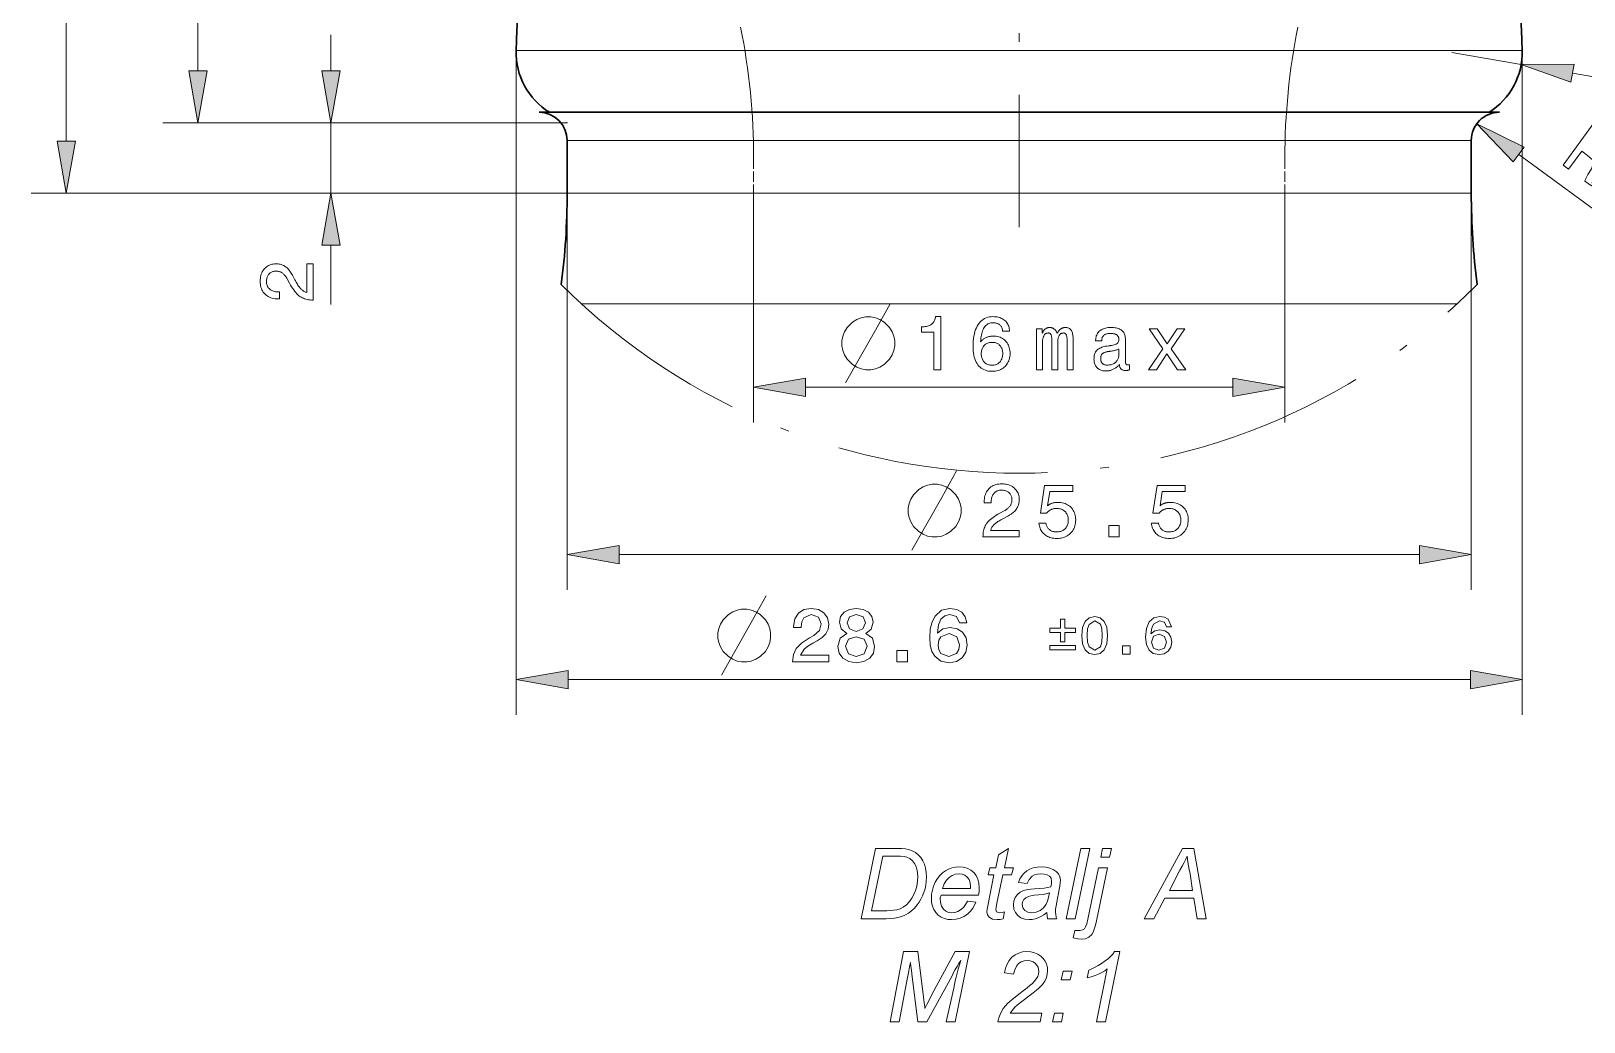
# Model space of a CAD drawing. Extents: x 0 to 420, y 0 to 594.
# Drawn here: x 283.2 to 371.4, y 416.2 to 472.5 of the extents above; entities that cross this region are included whole.
import ezdxf

# ---------------------------------------------------------------- set-up
doc = ezdxf.new("R2010")
doc.units = 0
doc.linetypes.add('DASHDOT', pattern=[18.5, 12, -3, 0.5, -3])
doc.linetypes.add('DASHED', pattern=[15, 12, -3])

msp = doc.modelspace()

# ---------------------------------------------------------------- linework, layer by layer
at = {"linetype": 'DASHDOT', "lineweight": 13}
msp.add_line((339.342, 505.898), (339.342, 461.373), dxfattribs=at)
at = {"lineweight": 13}
for p, q in [((285.164, 466.255), (285.164, 500.347)), ((292.65, 470.255), (292.65, 500.347)), ((310.742, 471.301), (310.742, 433.653)), ((367.941, 471.407), (314.244, 471.407)), ((367.942, 471.301), (367.942, 433.653)), ((313.642, 467.301), (290.65, 467.301)), ((365.042, 466.301), (316.788, 466.301)), ((313.642, 463.301), (283.164, 463.301)), ((313.642, 463.301), (313.642, 440.759)), ((365.042, 463.301), (316.788, 463.301)), ((365.042, 463.301), (365.042, 440.759)), ((364.233, 457.01), (316.351, 457.01)), ((327.196, 452.264), (351.488, 452.264)), ((316.596, 442.759), (362.088, 442.759)), ((313.696, 435.653), (364.988, 435.653))]:
    msp.add_line(p, q, dxfattribs=at)
at = {"lineweight": 13, "ltscale": 0.051139}
msp.add_line((300.208, 470.255), (300.208, 472.301), dxfattribs=at)
at = {"lineweight": 13, "ltscale": 0.087524}
msp.add_line((314.244, 471.407), (310.743, 471.407), dxfattribs=at)
at = {"lineweight": 13, "ltscale": 0.1}
for p, q in [((367.884, 470.622), (363.942, 471.301)), ((300.208, 463.301), (300.208, 467.301))]:
    msp.add_line(p, q, dxfattribs=at)
at = {"lineweight": 13, "ltscale": 0.212894}
msp.add_line((379.187, 468.673), (370.795, 470.12), dxfattribs=at)
at = {"lineweight": 30, "ltscale": 0.083549}
msp.add_line((315.384, 467.901), (312.042, 467.901), dxfattribs=at)
at = {"lineweight": 30}
msp.add_line((366.642, 467.901), (315.384, 467.901), dxfattribs=at)
at = {"lineweight": 13, "ltscale": 0.385837}
for p, q in [((313.642, 467.301), (298.208, 467.301)), ((313.642, 463.301), (298.208, 463.301))]:
    msp.add_line(p, q, dxfattribs=at)
at = {"lineweight": 13, "ltscale": 0.078654}
for p, q in [((316.788, 466.301), (313.642, 466.301)), ((316.788, 463.301), (313.642, 463.301))]:
    msp.add_line(p, q, dxfattribs=at)
at = {"lineweight": 30, "ltscale": 0.075}
for p, q in [((313.642, 463.301), (313.642, 466.301)), ((365.042, 463.301), (365.042, 466.301))]:
    msp.add_line(p, q, dxfattribs=at)
at = {"linetype": 'DASHED', "lineweight": 13, "ltscale": 0.04953}
for p, q in [((324.242, 465.282), (324.242, 463.301)), ((354.442, 465.282), (354.442, 463.301))]:
    msp.add_line(p, q, dxfattribs=at)
at = {"lineweight": 13, "ltscale": 0.382455}
msp.add_line((367.735, 465.502), (380.084, 456.472), dxfattribs=at)
at = {"lineweight": 13, "ltscale": 0.325917}
for p, q in [((324.242, 463.301), (324.242, 450.264)), ((354.442, 463.301), (354.442, 450.264))]:
    msp.add_line(p, q, dxfattribs=at)
at = {"lineweight": 13, "ltscale": 0.084234}
msp.add_line((300.208, 456.977), (300.208, 460.347), dxfattribs=at)
at = {"lineweight": 13, "ltscale": 0.047496}
msp.add_line((316.351, 457.01), (314.451, 457.01), dxfattribs=at)
at = {"lineweight": 13}
for points in [[(370.884, 470.633), (367.884, 470.622), (370.707, 469.606)], [(292.129, 470.255), (292.65, 467.301), (293.171, 470.255)], [(299.688, 470.255), (300.208, 467.301), (300.729, 470.255)], [(368.043, 465.922), (365.35, 467.245), (367.428, 465.081)], [(370.258, 464.896), (372.028, 467.318), (372.827, 466.734), (373.115, 466.455), (373.251, 466.15), (373.234, 465.826), (373.062, 465.491), (372.729, 465.212), (372.322, 465.182), (372.429, 464.908), (372.28, 464.544), (372.021, 464.133), (371.917, 463.922), (371.928, 463.777), (371.879, 463.71), (371.499, 463.988), (371.544, 464.135), (371.673, 464.363), (371.884, 464.688), (372.012, 465.066), (371.906, 465.225), (371.648, 465.442), (371.318, 465.683), (370.573, 464.665)], [(284.643, 466.255), (285.164, 463.301), (285.685, 466.255)], [(300.729, 460.347), (300.208, 463.301), (299.688, 460.347)], [(299.208, 457.224), (299.196, 457.224), (299.108, 457.226), (299.024, 457.232), (298.942, 457.242), (298.863, 457.257), (298.788, 457.276), (298.715, 457.298), (298.645, 457.325), (298.578, 457.356), (298.514, 457.391), (298.453, 457.43), (298.393, 457.475), (298.334, 457.526), (298.274, 457.584), (298.215, 457.649), (298.156, 457.72), (298.097, 457.798), (298.038, 457.883), (297.979, 457.974), (297.92, 458.072), (297.861, 458.177), (297.722, 458.432), (297.697, 458.477), (297.671, 458.519), (297.645, 458.559), (297.618, 458.596), (297.59, 458.631), (297.562, 458.663), (297.533, 458.693), (297.504, 458.72), (297.474, 458.745), (297.443, 458.767), (297.411, 458.787), (297.379, 458.805), (297.345, 458.821), (297.31, 458.835), (297.274, 458.846), (297.238, 458.856), (297.2, 458.863), (297.16, 458.868), (297.12, 458.871), (297.079, 458.873), (297.032, 458.871), (296.988, 458.866), (296.944, 458.858), (296.903, 458.846), (296.864, 458.832), (296.826, 458.814), (296.791, 458.792), (296.757, 458.768), (296.725, 458.74), (296.694, 458.709), (296.667, 458.675), (296.642, 458.639), (296.62, 458.601), (296.601, 458.561), (296.585, 458.518), (296.571, 458.473), (296.561, 458.426), (296.554, 458.377), (296.549, 458.325), (296.548, 458.272), (296.55, 458.218), (296.555, 458.167), (296.565, 458.119), (296.578, 458.072), (296.594, 458.028), (296.615, 457.987), (296.639, 457.947), (296.667, 457.91), (296.698, 457.875), (296.733, 457.843), (296.772, 457.813), (296.813, 457.786), (296.857, 457.763), (296.904, 457.742), (296.954, 457.725), (297.006, 457.711), (297.061, 457.7), (297.119, 457.692), (297.18, 457.687), (297.244, 457.686), (297.279, 457.686), (297.279, 457.293), (297.218, 457.293), (297.125, 457.296), (297.036, 457.304), (296.951, 457.318), (296.87, 457.337), (296.793, 457.361), (296.72, 457.391), (296.651, 457.426), (296.586, 457.466), (296.524, 457.512), (296.467, 457.563), (296.414, 457.619), (296.367, 457.679), (296.325, 457.742), (296.289, 457.81), (296.259, 457.881), (296.234, 457.956), (296.214, 458.035), (296.201, 458.118), (296.192, 458.204), (296.189, 458.295), (296.192, 458.382), (296.199, 458.465), (296.212, 458.545), (296.229, 458.622), (296.251, 458.695), (296.278, 458.765), (296.31, 458.832), (296.347, 458.895), (296.389, 458.954), (296.436, 459.011), (296.487, 459.062), (296.541, 459.109), (296.598, 459.15), (296.658, 459.185), (296.721, 459.215), (296.788, 459.24), (296.857, 459.259), (296.929, 459.273), (297.005, 459.281), (297.083, 459.284), (297.145, 459.282), (297.204, 459.277), (297.262, 459.269), (297.319, 459.258), (297.374, 459.244), (297.428, 459.226), (297.48, 459.205), (297.53, 459.181), (297.579, 459.154), (297.626, 459.123), (297.672, 459.09), (297.717, 459.053), (297.76, 459.012), (297.803, 458.968), (297.844, 458.921), (297.883, 458.87), (297.922, 458.816), (297.959, 458.759), (297.995, 458.698), (298.03, 458.634), (298.159, 458.381), (298.196, 458.311), (298.232, 458.245), (298.268, 458.183), (298.303, 458.125), (298.337, 458.072), (298.371, 458.022), (298.404, 457.976), (298.436, 457.935), (298.467, 457.897), (298.498, 457.864), (298.529, 457.833), (298.56, 457.805), (298.592, 457.779), (298.625, 457.755), (298.659, 457.733), (298.693, 457.714), (298.728, 457.696), (298.764, 457.681), (298.8, 457.667), (298.837, 457.656), (298.837, 459.284), (299.208, 459.284)], [(330.912, 456.264), (330.612, 456.264), (330.362, 456.214), (330.112, 456.114), (329.862, 455.964), (329.562, 455.664), (329.412, 455.414), (329.312, 455.164), (329.262, 454.914), (329.262, 454.614), (329.312, 454.364), (329.412, 454.114), (329.562, 453.864), (329.862, 453.564), (330.112, 453.414), (330.362, 453.314), (330.612, 453.264), (330.912, 453.264), (331.162, 453.314), (331.412, 453.414), (331.662, 453.564), (331.962, 453.864), (332.112, 454.114), (332.212, 454.364), (332.262, 454.614), (332.262, 454.914), (332.212, 455.164), (332.112, 455.414), (331.962, 455.664), (331.662, 455.964), (331.412, 456.114), (331.162, 456.214)], [(334.485, 453.264), (334.485, 455.398), (333.785, 455.398), (333.785, 455.704), (333.86, 455.706), (333.931, 455.711), (333.999, 455.719), (334.062, 455.729), (334.121, 455.742), (334.177, 455.758), (334.228, 455.776), (334.275, 455.797), (334.319, 455.82), (334.358, 455.846), (334.394, 455.875), (334.427, 455.907), (334.457, 455.942), (334.485, 455.981), (334.509, 456.023), (334.53, 456.069), (334.548, 456.117), (334.563, 456.169), (334.575, 456.225), (334.584, 456.283), (334.877, 456.283), (334.877, 453.264)], [(338.796, 455.453), (338.4, 455.453), (338.394, 455.498), (338.386, 455.542), (338.375, 455.583), (338.363, 455.622), (338.348, 455.659), (338.33, 455.694), (338.311, 455.726), (338.289, 455.756), (338.264, 455.784), (338.237, 455.81), (338.209, 455.833), (338.178, 455.854), (338.145, 455.873), (338.11, 455.889), (338.073, 455.902), (338.033, 455.914), (337.992, 455.922), (337.949, 455.928), (337.903, 455.932), (337.856, 455.933), (337.792, 455.931), (337.73, 455.923), (337.672, 455.909), (337.617, 455.89), (337.565, 455.866), (337.517, 455.836), (337.471, 455.801), (337.428, 455.761), (337.389, 455.715), (337.352, 455.663), (337.319, 455.607), (337.288, 455.544), (337.26, 455.477), (337.235, 455.403), (337.213, 455.324), (337.194, 455.239), (337.178, 455.149), (337.165, 455.054), (337.155, 454.952), (337.148, 454.845), (337.173, 454.877), (337.2, 454.907), (337.228, 454.936), (337.258, 454.963), (337.288, 454.988), (337.319, 455.012), (337.352, 455.035), (337.386, 455.055), (337.42, 455.074), (337.456, 455.092), (337.493, 455.108), (337.531, 455.122), (337.57, 455.135), (337.609, 455.146), (337.65, 455.155), (337.691, 455.163), (337.733, 455.169), (337.776, 455.173), (337.82, 455.176), (337.864, 455.176), (337.948, 455.174), (338.028, 455.166), (338.105, 455.152), (338.179, 455.133), (338.25, 455.108), (338.318, 455.078), (338.382, 455.043), (338.443, 455.002), (338.501, 454.955), (338.556, 454.903), (338.606, 454.847), (338.651, 454.787), (338.691, 454.724), (338.726, 454.657), (338.755, 454.587), (338.779, 454.513), (338.798, 454.436), (338.811, 454.355), (338.819, 454.271), (338.821, 454.184), (338.819, 454.096), (338.81, 454.011), (338.796, 453.93), (338.776, 453.853), (338.751, 453.778), (338.72, 453.708), (338.684, 453.64), (338.641, 453.576), (338.594, 453.515), (338.54, 453.457), (338.482, 453.404), (338.421, 453.357), (338.355, 453.315), (338.287, 453.278), (338.215, 453.248), (338.14, 453.223), (338.061, 453.203), (337.978, 453.189), (337.893, 453.181), (337.803, 453.178), (337.7, 453.182), (337.602, 453.192), (337.509, 453.211), (337.421, 453.236), (337.338, 453.269), (337.26, 453.309), (337.186, 453.357), (337.118, 453.411), (337.054, 453.473), (336.996, 453.543), (336.942, 453.619), (336.895, 453.701), (336.853, 453.79), (336.816, 453.886), (336.785, 453.988), (336.76, 454.096), (336.741, 454.211), (336.727, 454.333), (336.718, 454.46), (336.715, 454.595), (336.718, 454.752), (336.727, 454.902), (336.742, 455.045), (336.763, 455.181), (336.79, 455.309), (336.823, 455.43), (336.862, 455.544), (336.906, 455.65), (336.957, 455.75), (337.014, 455.842), (337.076, 455.926), (337.143, 456.001), (337.214, 456.067), (337.291, 456.124), (337.372, 456.173), (337.458, 456.213), (337.549, 456.244), (337.644, 456.266), (337.744, 456.279), (337.85, 456.283), (337.933, 456.281), (338.014, 456.275), (338.09, 456.264), (338.163, 456.249), (338.232, 456.229), (338.298, 456.205), (338.36, 456.177), (338.419, 456.144), (338.474, 456.107), (338.525, 456.066), (338.573, 456.021), (338.615, 455.972), (338.654, 455.92), (338.688, 455.864), (338.717, 455.804), (338.742, 455.741), (338.762, 455.674), (338.778, 455.604), (338.789, 455.53)], [(340.316, 453.264), (340.316, 455.583), (340.653, 455.583), (340.653, 455.337), (340.666, 455.368), (340.68, 455.397), (340.695, 455.425), (340.711, 455.452), (340.728, 455.477), (340.745, 455.5), (340.764, 455.522), (340.783, 455.543), (340.803, 455.562), (340.824, 455.58), (340.846, 455.596), (340.868, 455.611), (340.891, 455.624), (340.915, 455.635), (340.939, 455.644), (340.963, 455.652), (340.988, 455.658), (341.014, 455.662), (341.04, 455.665), (341.067, 455.666), (341.098, 455.665), (341.128, 455.662), (341.157, 455.658), (341.185, 455.652), (341.213, 455.644), (341.239, 455.634), (341.265, 455.623), (341.289, 455.61), (341.313, 455.595), (341.335, 455.578), (341.357, 455.56), (341.377, 455.54), (341.396, 455.519), (341.414, 455.496), (341.431, 455.472), (341.446, 455.446), (341.46, 455.419), (341.473, 455.39), (341.484, 455.36), (341.495, 455.328), (341.513, 455.362), (341.533, 455.394), (341.552, 455.424), (341.572, 455.452), (341.593, 455.478), (341.613, 455.503), (341.635, 455.526), (341.656, 455.547), (341.679, 455.566), (341.701, 455.583), (341.724, 455.599), (341.748, 455.613), (341.772, 455.625), (341.797, 455.636), (341.823, 455.645), (341.849, 455.652), (341.876, 455.658), (341.904, 455.662), (341.932, 455.665), (341.96, 455.666), (342.008, 455.664), (342.052, 455.658), (342.094, 455.65), (342.133, 455.637), (342.169, 455.621), (342.202, 455.601), (342.233, 455.578), (342.261, 455.552), (342.286, 455.521), (342.308, 455.487), (342.328, 455.449), (342.346, 455.406), (342.362, 455.357), (342.376, 455.303), (342.387, 455.243), (342.397, 455.178), (342.404, 455.108), (342.41, 455.033), (342.413, 454.952), (342.414, 454.867), (342.414, 453.264), (342.064, 453.264), (342.064, 454.892), (342.063, 454.941), (342.062, 454.988), (342.059, 455.031), (342.056, 455.072), (342.051, 455.109), (342.046, 455.143), (342.039, 455.175), (342.032, 455.203), (342.024, 455.228), (342.014, 455.25), (342.004, 455.27), (341.992, 455.287), (341.979, 455.303), (341.964, 455.316), (341.948, 455.328), (341.931, 455.337), (341.912, 455.344), (341.892, 455.349), (341.871, 455.353), (341.849, 455.354), (341.82, 455.352), (341.792, 455.348), (341.766, 455.341), (341.74, 455.33), (341.716, 455.317), (341.694, 455.302), (341.672, 455.283), (341.652, 455.261), (341.633, 455.237), (341.615, 455.209), (341.598, 455.179), (341.584, 455.147), (341.571, 455.113), (341.559, 455.077), (341.55, 455.038), (341.542, 454.998), (341.536, 454.955), (341.532, 454.91), (341.529, 454.863), (341.528, 454.814), (341.528, 453.264), (341.202, 453.264), (341.202, 454.892), (341.201, 454.941), (341.199, 454.986), (341.197, 455.029), (341.193, 455.069), (341.189, 455.106), (341.183, 455.141), (341.176, 455.172), (341.168, 455.2), (341.16, 455.226), (341.15, 455.248), (341.139, 455.268), (341.127, 455.286), (341.113, 455.302), (341.098, 455.316), (341.082, 455.327), (341.064, 455.337), (341.045, 455.344), (341.025, 455.349), (341.003, 455.353), (340.98, 455.354), (340.952, 455.352), (340.924, 455.348), (340.898, 455.341), (340.874, 455.331), (340.85, 455.318), (340.828, 455.302), (340.806, 455.284), (340.787, 455.262), (340.768, 455.238), (340.75, 455.211), (340.734, 455.182), (340.72, 455.15), (340.707, 455.116), (340.696, 455.079), (340.687, 455.041), (340.68, 455), (340.674, 454.957), (340.669, 454.911), (340.667, 454.864), (340.666, 454.814), (340.666, 453.264)], [(345.043, 453.566), (345.01, 453.53), (344.976, 453.495), (344.942, 453.463), (344.907, 453.432), (344.872, 453.403), (344.836, 453.377), (344.8, 453.352), (344.763, 453.328), (344.726, 453.307), (344.689, 453.288), (344.65, 453.27), (344.612, 453.254), (344.572, 453.24), (344.532, 453.228), (344.492, 453.218), (344.451, 453.21), (344.409, 453.203), (344.367, 453.198), (344.325, 453.196), (344.282, 453.195), (344.218, 453.197), (344.157, 453.202), (344.1, 453.211), (344.045, 453.224), (343.993, 453.24), (343.943, 453.26), (343.897, 453.283), (343.853, 453.31), (343.812, 453.341), (343.775, 453.375), (343.74, 453.412), (343.709, 453.453), (343.682, 453.496), (343.658, 453.541), (343.638, 453.59), (343.621, 453.641), (343.609, 453.695), (343.6, 453.752), (343.594, 453.811), (343.592, 453.874), (343.594, 453.942), (343.6, 454.007), (343.609, 454.069), (343.622, 454.126), (343.639, 454.181), (343.66, 454.231), (343.684, 454.278), (343.712, 454.322), (343.744, 454.361), (343.78, 454.397), (343.82, 454.431), (343.866, 454.462), (343.917, 454.49), (343.974, 454.516), (344.036, 454.54), (344.104, 454.562), (344.177, 454.581), (344.255, 454.598), (344.34, 454.612), (344.429, 454.624), (344.441, 454.625), (344.454, 454.627), (344.468, 454.628), (344.482, 454.63), (344.498, 454.632), (344.514, 454.634), (344.532, 454.636), (344.55, 454.638), (344.569, 454.641), (344.589, 454.643), (344.67, 454.655), (344.741, 454.671), (344.804, 454.692), (344.859, 454.718), (344.906, 454.749), (344.944, 454.785), (344.973, 454.825), (344.994, 454.87), (345.007, 454.92), (345.011, 454.974), (345.01, 455.009), (345.006, 455.043), (345, 455.074), (344.992, 455.104), (344.982, 455.132), (344.969, 455.158), (344.953, 455.181), (344.936, 455.203), (344.915, 455.224), (344.893, 455.242), (344.868, 455.258), (344.841, 455.273), (344.811, 455.286), (344.778, 455.297), (344.743, 455.307), (344.705, 455.314), (344.665, 455.32), (344.622, 455.325), (344.576, 455.327), (344.528, 455.328), (344.48, 455.327), (344.434, 455.324), (344.39, 455.319), (344.349, 455.311), (344.31, 455.302), (344.274, 455.29), (344.24, 455.277), (344.209, 455.261), (344.18, 455.243), (344.154, 455.223), (344.13, 455.201), (344.109, 455.177), (344.09, 455.15), (344.074, 455.122), (344.06, 455.092), (344.049, 455.059), (344.04, 455.025), (344.034, 454.988), (344.03, 454.949), (344.029, 454.909), (343.687, 454.909), (343.687, 454.936), (343.689, 455.003), (343.696, 455.066), (343.708, 455.127), (343.724, 455.185), (343.744, 455.239), (343.769, 455.291), (343.799, 455.341), (343.833, 455.387), (343.872, 455.43), (343.915, 455.471), (343.962, 455.508), (344.013, 455.541), (344.067, 455.57), (344.124, 455.595), (344.185, 455.617), (344.25, 455.634), (344.317, 455.648), (344.388, 455.658), (344.463, 455.664), (344.541, 455.666), (344.624, 455.664), (344.703, 455.659), (344.778, 455.65), (344.848, 455.638), (344.913, 455.623), (344.974, 455.604), (345.031, 455.582), (345.083, 455.556), (345.131, 455.527), (345.174, 455.495), (345.214, 455.459), (345.248, 455.419), (345.279, 455.375), (345.306, 455.328), (345.329, 455.277), (345.347, 455.222), (345.362, 455.164), (345.372, 455.102), (345.378, 455.035), (345.38, 454.966), (345.38, 453.766), (345.38, 453.739), (345.381, 453.713), (345.383, 453.69), (345.385, 453.669), (345.388, 453.649), (345.391, 453.632), (345.396, 453.616), (345.4, 453.602), (345.406, 453.59), (345.412, 453.581), (345.418, 453.572), (345.426, 453.565), (345.435, 453.558), (345.444, 453.552), (345.455, 453.547), (345.466, 453.543), (345.479, 453.54), (345.492, 453.538), (345.506, 453.537), (345.521, 453.536), (345.524, 453.536), (345.527, 453.536), (345.53, 453.537), (345.533, 453.537), (345.536, 453.537), (345.54, 453.537), (345.544, 453.538), (345.548, 453.538), (345.552, 453.539), (345.556, 453.539), (345.561, 453.54), (345.565, 453.541), (345.57, 453.542), (345.576, 453.542), (345.581, 453.543), (345.587, 453.544), (345.593, 453.545), (345.599, 453.547), (345.605, 453.548), (345.612, 453.549), (345.612, 453.256), (345.599, 453.252), (345.587, 453.249), (345.575, 453.246), (345.564, 453.243), (345.552, 453.24), (345.541, 453.237), (345.53, 453.235), (345.52, 453.233), (345.509, 453.231), (345.499, 453.23), (345.489, 453.228), (345.479, 453.227), (345.469, 453.226), (345.46, 453.225), (345.45, 453.224), (345.44, 453.223), (345.43, 453.223), (345.421, 453.222), (345.411, 453.222), (345.401, 453.222), (345.366, 453.223), (345.333, 453.225), (345.302, 453.23), (345.272, 453.235), (345.244, 453.243), (345.218, 453.252), (345.194, 453.263), (345.172, 453.275), (345.151, 453.29), (345.132, 453.305), (345.115, 453.323), (345.1, 453.342), (345.087, 453.363), (345.075, 453.385), (345.065, 453.409), (345.057, 453.435), (345.051, 453.462), (345.046, 453.491), (345.044, 453.521), (345.043, 453.553)], [(347.14, 453.264), (346.696, 453.264), (347.507, 454.455), (346.738, 455.583), (347.187, 455.583), (347.752, 454.74), (348.319, 455.583), (348.759, 455.583), (347.977, 454.46), (348.806, 453.264), (348.348, 453.264), (347.735, 454.167)], [(338.404, 454.179), (338.402, 454.237), (338.398, 454.292), (338.389, 454.344), (338.378, 454.395), (338.363, 454.443), (338.346, 454.488), (338.324, 454.532), (338.3, 454.573), (338.273, 454.611), (338.242, 454.647), (338.208, 454.681), (338.173, 454.71), (338.135, 454.737), (338.096, 454.759), (338.054, 454.779), (338.01, 454.794), (337.965, 454.807), (337.917, 454.815), (337.868, 454.821), (337.816, 454.822), (337.758, 454.821), (337.703, 454.815), (337.65, 454.807), (337.6, 454.795), (337.553, 454.779), (337.508, 454.76), (337.465, 454.738), (337.425, 454.712), (337.388, 454.682), (337.353, 454.649), (337.321, 454.614), (337.293, 454.575), (337.268, 454.534), (337.246, 454.491), (337.227, 454.444), (337.212, 454.396), (337.201, 454.344), (337.192, 454.291), (337.187, 454.234), (337.185, 454.175), (337.187, 454.116), (337.192, 454.059), (337.2, 454.005), (337.212, 453.954), (337.227, 453.905), (337.245, 453.858), (337.267, 453.814), (337.291, 453.772), (337.32, 453.733), (337.351, 453.697), (337.385, 453.663), (337.422, 453.633), (337.461, 453.606), (337.502, 453.583), (337.546, 453.564), (337.592, 453.548), (337.64, 453.535), (337.691, 453.526), (337.744, 453.521), (337.799, 453.519), (337.852, 453.521), (337.903, 453.527), (337.952, 453.536), (337.999, 453.549), (338.043, 453.565), (338.086, 453.585), (338.127, 453.609), (338.165, 453.636), (338.202, 453.667), (338.236, 453.702), (338.268, 453.739), (338.297, 453.779), (338.322, 453.821), (338.344, 453.866), (338.362, 453.912), (338.377, 453.961), (338.389, 454.012), (338.397, 454.066), (338.402, 454.121)], [(344.998, 454.076), (344.998, 454.443), (344.968, 454.427), (344.933, 454.412), (344.895, 454.398), (344.853, 454.384), (344.807, 454.371), (344.757, 454.359), (344.703, 454.347), (344.645, 454.336), (344.583, 454.326), (344.518, 454.316), (344.494, 454.313), (344.472, 454.31), (344.451, 454.307), (344.43, 454.303), (344.411, 454.301), (344.393, 454.298), (344.376, 454.295), (344.361, 454.292), (344.346, 454.289), (344.332, 454.287), (344.294, 454.279), (344.258, 454.27), (344.224, 454.26), (344.192, 454.249), (344.163, 454.237), (344.137, 454.224), (344.112, 454.21), (344.09, 454.195), (344.07, 454.179), (344.053, 454.162), (344.037, 454.144), (344.024, 454.125), (344.012, 454.103), (344.001, 454.08), (343.992, 454.055), (343.985, 454.029), (343.979, 454.001), (343.975, 453.971), (343.973, 453.94), (343.972, 453.907), (343.973, 453.871), (343.976, 453.836), (343.98, 453.803), (343.987, 453.772), (343.995, 453.743), (344.006, 453.715), (344.018, 453.69), (344.032, 453.666), (344.049, 453.644), (344.067, 453.624), (344.086, 453.606), (344.108, 453.589), (344.132, 453.575), (344.157, 453.562), (344.184, 453.552), (344.213, 453.543), (344.244, 453.536), (344.276, 453.532), (344.311, 453.529), (344.347, 453.528), (344.402, 453.529), (344.456, 453.534), (344.508, 453.542), (344.557, 453.552), (344.605, 453.566), (344.651, 453.583), (344.694, 453.603), (344.736, 453.626), (344.776, 453.652), (344.814, 453.682), (344.849, 453.713), (344.88, 453.747), (344.908, 453.782), (344.932, 453.819), (344.952, 453.857), (344.969, 453.898), (344.982, 453.94), (344.991, 453.983), (344.997, 454.029)], [(327.196, 452.785), (324.242, 452.264), (327.196, 451.743)], [(351.488, 451.743), (354.442, 452.264), (351.488, 452.785)], [(334.684, 446.759), (334.384, 446.759), (334.134, 446.709), (333.884, 446.609), (333.634, 446.459), (333.334, 446.159), (333.184, 445.909), (333.084, 445.659), (333.034, 445.409), (333.034, 445.109), (333.084, 444.859), (333.184, 444.609), (333.334, 444.359), (333.634, 444.059), (333.884, 443.909), (334.134, 443.809), (334.384, 443.759), (334.684, 443.759), (334.934, 443.809), (335.184, 443.909), (335.434, 444.059), (335.734, 444.359), (335.884, 444.609), (335.984, 444.859), (336.034, 445.109), (336.034, 445.409), (335.984, 445.659), (335.884, 445.909), (335.734, 446.159), (335.434, 446.459), (335.184, 446.609), (334.934, 446.709)], [(337.281, 443.759), (337.281, 443.771), (337.283, 443.859), (337.289, 443.943), (337.3, 444.025), (337.314, 444.104), (337.333, 444.179), (337.356, 444.252), (337.382, 444.322), (337.413, 444.389), (337.448, 444.453), (337.488, 444.514), (337.532, 444.574), (337.584, 444.633), (337.642, 444.693), (337.706, 444.752), (337.778, 444.811), (337.856, 444.87), (337.94, 444.929), (338.031, 444.988), (338.129, 445.047), (338.234, 445.106), (338.489, 445.245), (338.534, 445.27), (338.576, 445.296), (338.616, 445.322), (338.653, 445.349), (338.688, 445.377), (338.72, 445.405), (338.75, 445.434), (338.777, 445.463), (338.802, 445.493), (338.824, 445.524), (338.844, 445.556), (338.862, 445.588), (338.878, 445.622), (338.892, 445.657), (338.903, 445.693), (338.913, 445.729), (338.92, 445.767), (338.926, 445.807), (338.929, 445.847), (338.93, 445.888), (338.928, 445.935), (338.923, 445.979), (338.915, 446.023), (338.904, 446.064), (338.889, 446.103), (338.871, 446.141), (338.85, 446.176), (338.825, 446.21), (338.797, 446.242), (338.766, 446.273), (338.733, 446.3), (338.697, 446.325), (338.658, 446.347), (338.618, 446.366), (338.575, 446.383), (338.53, 446.396), (338.483, 446.406), (338.434, 446.413), (338.383, 446.418), (338.329, 446.419), (338.276, 446.417), (338.225, 446.412), (338.176, 446.402), (338.13, 446.389), (338.086, 446.373), (338.044, 446.352), (338.004, 446.328), (337.967, 446.3), (337.932, 446.269), (337.9, 446.234), (337.87, 446.195), (337.843, 446.154), (337.82, 446.11), (337.799, 446.063), (337.782, 446.013), (337.768, 445.961), (337.757, 445.906), (337.749, 445.848), (337.744, 445.787), (337.743, 445.723), (337.743, 445.688), (337.351, 445.688), (337.351, 445.749), (337.353, 445.842), (337.362, 445.931), (337.375, 446.016), (337.394, 446.097), (337.418, 446.174), (337.448, 446.247), (337.483, 446.316), (337.523, 446.382), (337.569, 446.443), (337.621, 446.5), (337.676, 446.553), (337.736, 446.6), (337.8, 446.642), (337.867, 446.678), (337.938, 446.708), (338.013, 446.733), (338.092, 446.753), (338.175, 446.766), (338.262, 446.775), (338.352, 446.778), (338.439, 446.775), (338.522, 446.768), (338.602, 446.755), (338.679, 446.738), (338.752, 446.716), (338.822, 446.689), (338.889, 446.657), (338.952, 446.62), (339.012, 446.578), (339.068, 446.531), (339.12, 446.48), (339.166, 446.426), (339.207, 446.369), (339.243, 446.309), (339.273, 446.246), (339.297, 446.179), (339.316, 446.11), (339.33, 446.038), (339.338, 445.962), (339.341, 445.884), (339.339, 445.822), (339.334, 445.763), (339.326, 445.705), (339.315, 445.648), (339.301, 445.593), (339.283, 445.539), (339.262, 445.487), (339.238, 445.437), (339.211, 445.388), (339.181, 445.341), (339.147, 445.295), (339.11, 445.25), (339.069, 445.207), (339.025, 445.164), (338.978, 445.123), (338.928, 445.084), (338.874, 445.045), (338.816, 445.008), (338.756, 444.972), (338.692, 444.937), (338.439, 444.808), (338.368, 444.771), (338.302, 444.735), (338.241, 444.699), (338.183, 444.664), (338.129, 444.63), (338.079, 444.596), (338.034, 444.563), (337.992, 444.531), (337.954, 444.5), (337.921, 444.469), (337.891, 444.438), (337.862, 444.407), (337.836, 444.375), (337.812, 444.342), (337.791, 444.308), (337.771, 444.274), (337.753, 444.239), (337.738, 444.203), (337.725, 444.167), (337.713, 444.13), (339.341, 444.13), (339.341, 443.759)], [(340.462, 444.541), (340.863, 444.541), (340.871, 444.495), (340.882, 444.451), (340.896, 444.409), (340.911, 444.37), (340.93, 444.332), (340.95, 444.297), (340.974, 444.263), (340.999, 444.232), (341.027, 444.202), (341.058, 444.175), (341.091, 444.15), (341.125, 444.128), (341.161, 444.108), (341.199, 444.091), (341.239, 444.076), (341.281, 444.064), (341.324, 444.055), (341.369, 444.048), (341.415, 444.044), (341.464, 444.043), (341.523, 444.045), (341.58, 444.051), (341.634, 444.06), (341.686, 444.073), (341.736, 444.089), (341.783, 444.109), (341.828, 444.133), (341.871, 444.161), (341.911, 444.192), (341.949, 444.227), (341.984, 444.264), (342.015, 444.305), (342.042, 444.347), (342.066, 444.392), (342.086, 444.439), (342.103, 444.488), (342.116, 444.54), (342.125, 444.594), (342.13, 444.651), (342.132, 444.709), (342.13, 444.769), (342.125, 444.827), (342.116, 444.882), (342.103, 444.934), (342.087, 444.984), (342.067, 445.031), (342.043, 445.076), (342.016, 445.119), (341.985, 445.159), (341.951, 445.196), (341.913, 445.231), (341.873, 445.262), (341.831, 445.289), (341.786, 445.312), (341.738, 445.332), (341.689, 445.349), (341.636, 445.361), (341.581, 445.37), (341.524, 445.376), (341.464, 445.378), (341.429, 445.377), (341.395, 445.375), (341.362, 445.371), (341.329, 445.367), (341.297, 445.36), (341.265, 445.353), (341.234, 445.344), (341.203, 445.333), (341.174, 445.321), (341.144, 445.308), (341.116, 445.294), (341.088, 445.278), (341.061, 445.26), (341.035, 445.242), (341.009, 445.222), (340.984, 445.2), (340.96, 445.178), (340.937, 445.154), (340.914, 445.128), (340.893, 445.102), (340.549, 445.102), (340.785, 446.691), (342.387, 446.691), (342.387, 446.337), (341.074, 446.337), (340.954, 445.529), (340.976, 445.548), (340.998, 445.566), (341.022, 445.582), (341.046, 445.598), (341.071, 445.613), (341.097, 445.627), (341.123, 445.64), (341.151, 445.652), (341.179, 445.664), (341.208, 445.674), (341.237, 445.683), (341.267, 445.692), (341.298, 445.699), (341.329, 445.706), (341.361, 445.711), (341.393, 445.715), (341.426, 445.719), (341.459, 445.721), (341.493, 445.723), (341.527, 445.723), (341.618, 445.721), (341.705, 445.712), (341.788, 445.699), (341.868, 445.68), (341.944, 445.655), (342.016, 445.625), (342.085, 445.589), (342.15, 445.548), (342.212, 445.501), (342.27, 445.449), (342.324, 445.393), (342.372, 445.333), (342.414, 445.27), (342.45, 445.203), (342.481, 445.133), (342.507, 445.059), (342.526, 444.982), (342.54, 444.902), (342.549, 444.818), (342.552, 444.73), (342.549, 444.638), (342.54, 444.549), (342.525, 444.463), (342.504, 444.381), (342.477, 444.303), (342.444, 444.228), (342.406, 444.157), (342.361, 444.09), (342.31, 444.026), (342.253, 443.965), (342.192, 443.909), (342.127, 443.86), (342.058, 443.816), (341.986, 443.778), (341.91, 443.745), (341.831, 443.719), (341.747, 443.698), (341.661, 443.684), (341.57, 443.675), (341.477, 443.672), (341.393, 443.674), (341.313, 443.682), (341.235, 443.694), (341.161, 443.71), (341.089, 443.732), (341.02, 443.758), (340.954, 443.789), (340.891, 443.825), (340.831, 443.866), (340.773, 443.911), (340.72, 443.961), (340.672, 444.013), (340.628, 444.069), (340.59, 444.127), (340.556, 444.188), (340.527, 444.253), (340.504, 444.32), (340.485, 444.391), (340.471, 444.464)], [(346.859, 444.541), (347.259, 444.541), (347.268, 444.495), (347.279, 444.451), (347.292, 444.409), (347.308, 444.37), (347.326, 444.332), (347.347, 444.297), (347.37, 444.263), (347.396, 444.232), (347.424, 444.202), (347.454, 444.175), (347.487, 444.15), (347.522, 444.128), (347.558, 444.108), (347.596, 444.091), (347.635, 444.076), (347.677, 444.064), (347.72, 444.055), (347.765, 444.048), (347.812, 444.044), (347.86, 444.043), (347.919, 444.045), (347.976, 444.051), (348.03, 444.06), (348.082, 444.073), (348.132, 444.089), (348.179, 444.109), (348.224, 444.133), (348.267, 444.161), (348.307, 444.192), (348.345, 444.227), (348.38, 444.264), (348.411, 444.305), (348.439, 444.347), (348.462, 444.392), (348.483, 444.439), (348.499, 444.488), (348.512, 444.54), (348.521, 444.594), (348.527, 444.651), (348.529, 444.709), (348.527, 444.769), (348.521, 444.827), (348.512, 444.882), (348.5, 444.934), (348.483, 444.984), (348.463, 445.031), (348.44, 445.076), (348.412, 445.119), (348.382, 445.159), (348.347, 445.196), (348.31, 445.231), (348.27, 445.262), (348.227, 445.289), (348.182, 445.312), (348.135, 445.332), (348.085, 445.349), (348.032, 445.361), (347.978, 445.37), (347.92, 445.376), (347.86, 445.378), (347.826, 445.377), (347.791, 445.375), (347.758, 445.371), (347.725, 445.367), (347.693, 445.36), (347.661, 445.353), (347.63, 445.344), (347.6, 445.333), (347.57, 445.321), (347.541, 445.308), (347.512, 445.294), (347.485, 445.278), (347.457, 445.26), (347.431, 445.242), (347.406, 445.222), (347.381, 445.2), (347.357, 445.178), (347.333, 445.154), (347.311, 445.128), (347.289, 445.102), (346.945, 445.102), (347.181, 446.691), (348.784, 446.691), (348.784, 446.337), (347.47, 446.337), (347.35, 445.529), (347.372, 445.548), (347.395, 445.566), (347.418, 445.582), (347.442, 445.598), (347.467, 445.613), (347.493, 445.627), (347.52, 445.64), (347.547, 445.652), (347.575, 445.664), (347.604, 445.674), (347.634, 445.683), (347.664, 445.692), (347.694, 445.699), (347.725, 445.706), (347.757, 445.711), (347.789, 445.715), (347.822, 445.719), (347.855, 445.721), (347.889, 445.723), (347.923, 445.723), (348.014, 445.721), (348.101, 445.712), (348.184, 445.699), (348.264, 445.68), (348.34, 445.655), (348.413, 445.625), (348.482, 445.589), (348.547, 445.548), (348.609, 445.501), (348.667, 445.449), (348.72, 445.393), (348.768, 445.333), (348.81, 445.27), (348.847, 445.203), (348.878, 445.133), (348.903, 445.059), (348.923, 444.982), (348.937, 444.902), (348.945, 444.818), (348.948, 444.73), (348.945, 444.638), (348.936, 444.549), (348.921, 444.463), (348.9, 444.381), (348.873, 444.303), (348.841, 444.228), (348.802, 444.157), (348.757, 444.09), (348.706, 444.026), (348.65, 443.965), (348.588, 443.909), (348.523, 443.86), (348.455, 443.816), (348.382, 443.778), (348.306, 443.745), (348.227, 443.719), (348.144, 443.698), (348.057, 443.684), (347.967, 443.675), (347.873, 443.672), (347.79, 443.674), (347.709, 443.682), (347.632, 443.694), (347.557, 443.71), (347.485, 443.732), (347.416, 443.758), (347.35, 443.789), (347.287, 443.825), (347.227, 443.866), (347.17, 443.911), (347.116, 443.961), (347.068, 444.013), (347.024, 444.069), (346.986, 444.127), (346.952, 444.188), (346.924, 444.253), (346.9, 444.32), (346.881, 444.391), (346.868, 444.464)], [(344.432, 443.759), (344.432, 444.402), (345.029, 444.402), (345.029, 443.759)], [(316.596, 443.28), (313.642, 442.759), (316.596, 442.238)], [(362.088, 442.238), (365.042, 442.759), (362.088, 443.28)], [(323.86, 439.653), (323.56, 439.653), (323.31, 439.603), (323.06, 439.503), (322.81, 439.353), (322.51, 439.053), (322.36, 438.803), (322.26, 438.553), (322.21, 438.303), (322.21, 438.003), (322.26, 437.753), (322.36, 437.503), (322.51, 437.253), (322.81, 436.953), (323.06, 436.803), (323.31, 436.703), (323.56, 436.653), (323.86, 436.653), (324.11, 436.703), (324.36, 436.803), (324.61, 436.953), (324.91, 437.253), (325.06, 437.503), (325.16, 437.753), (325.21, 438.003), (325.21, 438.303), (325.16, 438.553), (325.06, 438.803), (324.91, 439.053), (324.61, 439.353), (324.36, 439.503), (324.11, 439.603)], [(326.458, 436.653), (326.458, 436.666), (326.51, 437.082), (326.666, 437.423), (326.958, 437.725), (327.417, 438.025), (327.66, 438.164), (327.979, 438.446), (328.08, 438.812), (327.924, 439.201), (327.508, 439.348), (327.099, 439.161), (326.986, 438.938), (326.949, 438.645), (326.949, 438.609), (326.514, 438.609), (326.514, 438.671), (326.582, 439.095), (326.785, 439.42), (327.105, 439.627), (327.52, 439.696), (327.923, 439.635), (328.24, 439.45), (328.446, 439.165), (328.514, 438.802), (328.473, 438.511), (328.351, 438.259), (328.145, 438.041), (327.853, 437.855), (327.611, 437.726), (327.315, 437.546), (327.115, 437.385), (326.916, 437.044), (328.514, 437.044), (328.514, 436.653)], [(329.544, 438.276), (329.228, 438.525), (329.123, 438.914), (329.189, 439.229), (329.388, 439.479), (329.694, 439.642), (330.081, 439.696), (330.468, 439.642), (330.773, 439.479), (330.97, 439.229), (331.036, 438.914), (330.932, 438.523), (330.613, 438.276), (330.994, 437.997), (331.123, 437.537), (331.052, 437.156), (330.84, 436.861), (330.509, 436.672), (330.078, 436.609), (329.648, 436.672), (329.317, 436.861), (329.106, 437.156), (329.036, 437.537), (329.165, 437.997)], [(336.357, 438.87), (335.945, 438.87), (335.782, 439.226), (335.399, 439.348), (335.108, 439.282), (334.894, 439.085), (334.755, 438.753), (334.688, 438.285), (335.001, 438.526), (335.414, 438.609), (335.805, 438.541), (336.115, 438.336), (336.317, 438.02), (336.384, 437.615), (336.313, 437.21), (336.099, 436.889), (335.771, 436.679), (335.354, 436.609), (334.883, 436.7), (334.537, 436.972), (334.379, 437.249), (334.285, 437.598), (334.253, 438.018), (334.287, 438.511), (334.388, 438.924), (334.555, 439.257), (334.917, 439.586), (335.4, 439.696), (335.787, 439.642), (336.083, 439.48), (336.277, 439.22)], [(329.558, 438.878), (329.7, 438.525), (330.078, 438.392), (330.459, 438.525), (330.601, 438.878), (330.462, 439.223), (330.078, 439.348), (329.697, 439.223)], [(341.684, 437.803), (341.684, 438.32), (341.076, 438.32), (341.076, 438.564), (341.684, 438.564), (341.684, 439.081), (341.928, 439.081), (341.928, 438.564), (342.536, 438.564), (342.536, 438.32), (341.928, 438.32), (341.928, 437.803)], [(342.902, 438.15), (342.948, 438.617), (343.089, 438.957), (343.318, 439.164), (343.633, 439.233), (343.949, 439.165), (344.178, 438.959), (344.316, 438.62), (344.363, 438.15), (344.316, 437.683), (344.178, 437.345), (343.949, 437.141), (343.633, 437.072), (343.318, 437.141), (343.089, 437.347), (342.948, 437.685)], [(343.206, 438.152), (343.232, 437.777), (343.31, 437.517), (343.634, 437.316), (343.957, 437.515), (344.033, 437.774), (344.058, 438.152), (344.033, 438.532), (343.957, 438.791), (343.634, 438.99), (343.31, 438.788), (343.232, 438.529)], [(347.996, 438.655), (347.708, 438.655), (347.594, 438.904), (347.325, 438.99), (346.972, 438.805), (346.874, 438.573), (346.828, 438.245), (347.047, 438.414), (347.336, 438.472), (347.61, 438.425), (347.826, 438.281), (347.968, 438.059), (348.015, 437.777), (347.965, 437.493), (347.816, 437.268), (347.585, 437.121), (347.294, 437.072), (346.964, 437.136), (346.722, 437.326), (346.573, 437.636), (346.523, 438.058), (346.576, 438.555), (346.735, 438.926), (346.988, 439.156), (347.326, 439.233), (347.597, 439.195), (347.804, 439.082)], [(329.471, 437.542), (329.634, 437.114), (330.078, 436.957), (330.525, 437.114), (330.688, 437.542), (330.526, 437.941), (330.078, 438.088), (329.633, 437.941)], [(335.949, 437.617), (335.786, 438.086), (335.359, 438.262), (334.894, 438.088), (334.768, 437.883), (334.726, 437.613), (334.768, 437.343), (334.892, 437.134), (335.342, 436.957), (335.781, 437.14), (335.907, 437.35)], [(347.71, 437.778), (347.596, 438.106), (347.297, 438.229), (346.972, 438.108), (346.854, 437.775), (346.971, 437.44), (347.285, 437.316), (347.593, 437.444)], [(332.384, 436.653), (332.384, 437.305), (332.993, 437.305), (332.993, 436.653)], [(341.076, 437.59), (342.536, 437.59), (342.536, 437.346), (341.076, 437.346)], [(345.215, 437.103), (345.215, 437.559), (345.641, 437.559), (345.641, 437.103)], [(313.696, 436.174), (310.742, 435.653), (313.696, 435.132)], [(364.988, 435.132), (367.942, 435.653), (364.988, 436.174)], [(330.347, 422.055), (331.18, 426.055), (332.383, 426.055), (332.649, 426.049), (332.87, 426.028), (333.045, 425.993), (333.252, 425.922), (333.438, 425.821), (333.603, 425.691), (333.745, 425.534), (333.861, 425.354), (333.952, 425.149), (334.017, 424.924), (334.056, 424.681), (334.069, 424.421), (334.06, 424.185), (334.032, 423.96), (333.987, 423.745), (333.923, 423.541), (333.844, 423.349), (333.755, 423.168), (333.654, 422.999), (333.542, 422.842), (333.383, 422.656), (333.218, 422.499), (333.049, 422.371), (332.867, 422.267), (332.664, 422.183), (332.44, 422.118), (332.249, 422.083), (332.03, 422.062), (331.784, 422.055)], [(330.947, 422.5), (331.597, 422.5), (331.81, 422.503), (332.011, 422.514), (332.2, 422.531), (332.377, 422.555), (332.574, 422.617), (332.741, 422.702), (332.93, 422.846), (333.102, 423.031), (333.234, 423.221), (333.347, 423.427), (333.442, 423.65), (333.497, 423.83), (333.537, 424.021), (333.561, 424.225), (333.569, 424.44), (333.558, 424.672), (333.525, 424.876), (333.47, 425.051), (333.394, 425.197), (333.267, 425.354), (333.118, 425.471), (332.949, 425.548), (332.791, 425.583), (332.583, 425.604), (332.326, 425.611), (331.596, 425.611)], [(338.511, 422.445), (338.43, 422.043), (338.256, 422.011), (338.088, 422), (337.828, 422.036), (337.628, 422.144), (337.53, 422.272), (337.498, 422.44), (337.515, 422.597), (337.569, 422.878), (337.902, 424.555), (337.569, 424.555), (337.68, 424.944), (338.013, 424.944), (338.165, 425.695), (338.735, 426.055), (338.513, 424.944), (339.013, 424.944), (338.902, 424.555), (338.402, 424.555), (338.069, 422.939), (338.023, 422.693), (338.007, 422.57), (338.057, 422.436), (338.221, 422.389), (338.375, 422.403)], [(342.017, 422.055), (342.847, 426.055), (343.355, 426.055), (342.525, 422.055)], [(343.974, 425.555), (344.077, 426.055), (344.585, 426.055), (344.482, 425.555)], [(346.439, 422.055), (348.632, 426.055), (349.271, 426.055), (349.964, 422.055), (349.457, 422.055), (349.272, 423.222), (347.618, 423.222), (346.997, 422.055)], [(347.877, 423.667), (349.201, 423.667), (349.051, 424.612), (349.003, 424.844), (348.963, 425.06), (348.931, 425.26), (348.907, 425.443), (348.891, 425.611), (348.81, 425.436), (348.712, 425.245), (348.598, 425.038), (348.467, 424.816)], [(336.4, 423.055), (336.878, 423), (336.808, 422.824), (336.705, 422.652), (336.568, 422.485), (336.396, 422.322), (336.199, 422.181), (335.984, 422.08), (335.751, 422.02), (335.499, 422), (335.288, 422.016), (335.089, 422.065), (334.902, 422.147), (334.735, 422.26), (334.598, 422.403), (334.488, 422.575), (334.41, 422.772), (334.362, 422.985), (334.347, 423.216), (334.361, 423.45), (334.402, 423.679), (334.472, 423.906), (334.57, 424.128), (334.689, 424.335), (334.826, 424.513), (334.978, 424.663), (335.147, 424.785), (335.328, 424.879), (335.516, 424.946), (335.711, 424.987), (335.914, 425), (336.164, 424.98), (336.387, 424.921), (336.584, 424.822), (336.755, 424.683), (336.892, 424.51), (336.99, 424.309), (337.049, 424.078), (337.069, 423.819), (337.059, 423.606), (337.028, 423.389), (334.902, 423.389), (334.847, 423.234), (334.868, 422.982), (334.931, 422.772), (335.037, 422.606), (335.174, 422.485), (335.329, 422.413), (335.503, 422.389), (335.674, 422.408), (335.844, 422.465), (336.011, 422.56), (336.166, 422.691), (336.295, 422.857)], [(340.902, 422.414), (340.734, 422.281), (340.569, 422.175), (340.409, 422.097), (340.248, 422.043), (340.079, 422.011), (339.903, 422), (339.653, 422.026), (339.438, 422.104), (339.258, 422.234), (339.122, 422.405), (339.04, 422.605), (339.013, 422.835), (339.04, 423.062), (339.119, 423.262), (339.241, 423.43), (339.399, 423.56), (339.593, 423.657), (339.826, 423.721), (339.992, 423.741), (340.212, 423.758), (340.485, 423.772), (340.756, 423.792), (340.971, 423.824), (341.13, 423.87), (341.167, 424.054), (341.18, 424.205), (341.149, 424.358), (341.057, 424.475), (340.929, 424.55), (340.765, 424.596), (340.568, 424.611), (340.378, 424.595), (340.213, 424.547), (340.072, 424.466), (339.905, 424.291), (339.791, 424.055), (339.291, 424.111), (339.378, 424.314), (339.486, 424.491), (339.617, 424.644), (339.771, 424.771), (339.946, 424.871), (340.142, 424.943), (340.36, 424.986), (340.599, 425), (340.851, 424.984), (341.076, 424.936), (341.273, 424.856), (341.442, 424.745), (341.574, 424.606), (341.653, 424.441), (341.68, 424.252), (341.673, 424.09), (341.652, 423.912), (341.618, 423.718), (341.472, 423.002), (341.433, 422.788), (341.41, 422.603), (341.402, 422.446), (341.416, 422.281), (341.457, 422.055), (340.952, 422.055), (340.922, 422.216)], [(342.411, 420.969), (342.498, 421.386), (342.657, 421.388), (342.797, 421.389), (342.939, 421.413), (343.049, 421.486), (343.113, 421.59), (343.178, 421.771), (343.244, 422.029), (343.847, 424.944), (344.354, 424.944), (343.735, 421.941), (343.673, 421.678), (343.607, 421.462), (343.536, 421.29), (343.461, 421.164), (343.305, 421.011), (343.113, 420.919), (342.885, 420.889), (342.669, 420.909)], [(334.979, 423.778), (336.566, 423.778), (336.569, 423.882), (336.549, 424.099), (336.488, 424.279), (336.388, 424.423), (336.256, 424.527), (336.1, 424.59), (335.922, 424.611), (335.722, 424.588), (335.534, 424.519), (335.359, 424.403), (335.204, 424.241), (335.077, 424.033)], [(341.064, 423.525), (340.856, 423.463), (340.694, 423.44), (340.43, 423.417), (340.195, 423.389), (340.008, 423.358), (339.867, 423.321), (339.713, 423.246), (339.602, 423.137), (339.535, 423.004), (339.513, 422.857), (339.549, 422.671), (339.655, 422.521), (339.827, 422.422), (340.059, 422.389), (340.298, 422.421), (340.527, 422.517), (340.725, 422.67), (340.873, 422.874), (340.948, 423.048), (341.012, 423.265)], [(332.006, 416.185), (332.765, 420.185), (333.584, 420.185), (333.907, 417.598), (333.944, 417.275), (333.969, 417.061), (333.982, 416.954), (334.016, 417.02), (334.094, 417.173), (334.215, 417.415), (334.381, 417.745), (335.709, 420.185), (336.512, 420.185), (335.691, 416.185), (335.18, 416.185), (335.63, 418.109), (335.663, 418.308), (335.704, 418.515), (335.753, 418.732), (335.809, 418.957), (335.874, 419.191), (335.946, 419.434), (336.026, 419.685), (335.915, 419.516), (335.81, 419.345), (335.709, 419.171), (335.614, 418.994), (335.525, 418.815), (334.094, 416.185), (333.582, 416.185), (333.26, 418.745), (333.237, 418.929), (333.212, 419.128), (333.185, 419.343), (333.156, 419.574), (333.108, 419.315), (333.064, 419.085), (333.026, 418.886), (332.994, 418.717), (332.513, 416.185)], [(338.123, 416.185), (338.181, 416.411), (338.252, 416.612), (338.336, 416.786), (338.436, 416.945), (338.556, 417.098), (338.696, 417.246), (338.803, 417.343), (338.943, 417.462), (339.116, 417.602), (339.323, 417.764), (339.563, 417.947), (339.795, 418.124), (339.972, 418.268), (340.095, 418.378), (340.272, 418.578), (340.393, 418.773), (340.441, 418.911), (340.457, 419.06), (340.409, 419.301), (340.265, 419.503), (340.127, 419.604), (339.969, 419.665), (339.793, 419.685), (339.615, 419.665), (339.454, 419.603), (339.308, 419.5), (339.183, 419.352), (339.085, 419.155), (339.012, 418.908), (338.512, 418.974), (338.565, 419.241), (338.652, 419.477), (338.772, 419.684), (338.927, 419.861), (339.109, 420.003), (339.312, 420.104), (339.536, 420.165), (339.781, 420.185), (340.002, 420.169), (340.208, 420.121), (340.4, 420.041), (340.57, 419.932), (340.709, 419.797), (340.817, 419.637), (340.895, 419.461), (340.941, 419.282), (340.957, 419.099), (340.939, 418.899), (340.885, 418.703), (340.796, 418.51), (340.671, 418.321), (340.594, 418.237), (340.478, 418.129), (340.325, 417.999), (340.134, 417.844), (339.905, 417.667), (339.638, 417.466), (339.414, 417.294), (339.231, 417.144), (339.09, 417.016), (338.932, 416.845), (338.82, 416.685), (340.623, 416.685), (340.527, 416.185)], [(343.735, 416.185), (344.346, 419.198), (344.201, 419.095), (344.038, 418.999), (343.856, 418.91), (343.656, 418.828), (343.437, 418.753), (343.201, 418.685), (343.293, 419.13), (343.475, 419.208), (343.657, 419.298), (343.837, 419.399), (344.016, 419.511), (344.235, 419.662), (344.415, 419.799), (344.556, 419.923), (344.664, 420.043), (344.767, 420.185), (345.057, 420.185), (344.243, 416.185)], [(341.729, 418.574), (341.846, 419.074), (342.346, 419.074), (342.242, 418.574)], [(341.229, 416.185), (341.346, 416.685), (341.846, 416.685), (341.738, 416.185)]]:
    msp.add_lwpolyline(points, close=True, dxfattribs=at)
for points in [[(329.462, 452.514), (331.162, 455.514), (332.012, 457.014)], [(333.234, 443.009), (334.934, 446.009), (335.784, 447.509)], [(322.41, 435.903), (324.11, 438.903), (324.96, 440.403)]]:
    msp.add_lwpolyline(points, dxfattribs=at)
at = {"lineweight": 30}
for centre, radius, start, end in [((360.726, 470.084), 50, 157.10789, 178.48394), ((317.958, 470.084), 50, 1.51607, 22.89211), ((314.742, 471.301), 4, 178.48394, 238.21168), ((363.942, 471.301), 4, 301.78833, 1.51607), ((312.042, 466.301), 1.6, 0, 90), ((366.642, 466.301), 1.6, 90, 180.00001), ((273.642, 463.301), 40, 352.53041, 0), ((405.042, 463.301), 40, 180.00001, 187.46959)]:
    msp.add_arc(centre, radius, start, end, dxfattribs=at)
at = {"linetype": 'DASHED', "lineweight": 13}
for centre, start, end in [((286.242, 465.282), 0.00001, 11.31244), ((392.442, 465.282), 168.68756, 180.00001)]:
    msp.add_arc(centre, 38, start, end, dxfattribs=at)
at = {"linetype": 'DASHDOT', "lineweight": 13}
msp.add_arc((339.342, 484.363), 36.983, 225.24332, 314.75668, dxfattribs=at)
at = {"lineweight": 5}
msp.add_point((313.642, 467.301), dxfattribs=at)
at = {"lineweight": 13}
for points in [[(370.884, 470.633), (367.884, 470.622), (370.884, 470.633), (370.707, 469.606)], [(292.129, 470.255), (292.65, 467.301), (292.129, 470.255), (293.171, 470.255)], [(299.688, 470.255), (300.208, 467.301), (299.688, 470.255), (300.729, 470.255)], [(368.043, 465.922), (365.35, 467.245), (368.043, 465.922), (367.428, 465.081)], [(284.643, 466.255), (285.164, 463.301), (284.643, 466.255), (285.685, 466.255)], [(300.729, 460.347), (300.208, 463.301), (300.729, 460.347), (299.688, 460.347)], [(327.196, 452.785), (324.242, 452.264), (327.196, 452.785), (327.196, 451.743)], [(351.488, 451.743), (354.442, 452.264), (351.488, 451.743), (351.488, 452.785)], [(316.596, 443.28), (313.642, 442.759), (316.596, 443.28), (316.596, 442.238)], [(362.088, 442.238), (365.042, 442.759), (362.088, 442.238), (362.088, 443.28)], [(313.696, 436.174), (310.742, 435.653), (313.696, 436.174), (313.696, 435.132)], [(364.988, 435.132), (367.942, 435.653), (364.988, 435.132), (364.988, 436.174)]]:
    msp.add_solid(points, dxfattribs=at)

doc.saveas('drawing.dxf')
